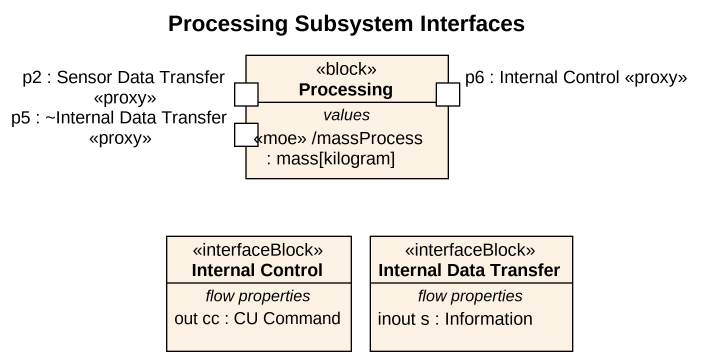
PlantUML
@startuml
title Processing Subsystem Interfaces
hide circle
hide empty members
class Processing <<block>> {
  -- values --
  <<moe>> /massProcess : mass[kilogram]
  -- ports --
  p2 : Sensor Data Transfer <<proxy>>
  p5 : ~Internal Data Transfer <<proxy>>
  p6 : Internal Control <<proxy>>
}
class "Internal Control" as Internal_Control <<interfaceBlock>> {
  -- flow properties --
  out cc : CU Command
}
class "Internal Data Transfer" as Internal_Data_Transfer <<interfaceBlock>> {
  -- flow properties --
  inout s : Information
}
@enduml
